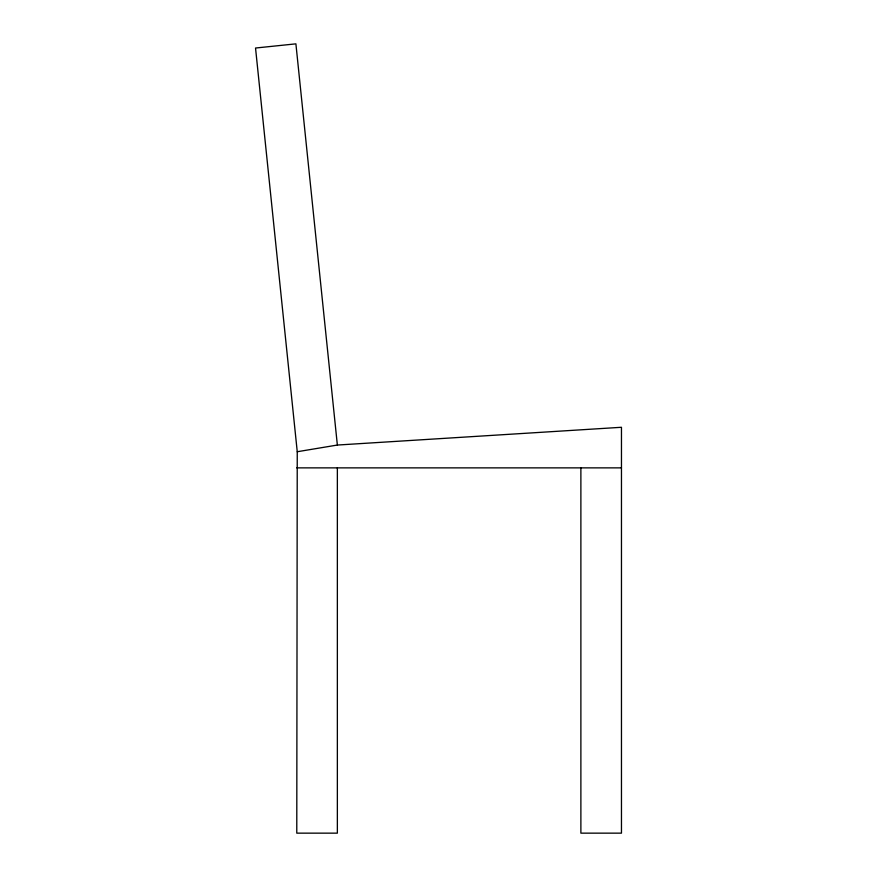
<?xml version="1.0" encoding="UTF-8"?>
<svg xmlns="http://www.w3.org/2000/svg" width="877" height="877" viewBox="0 0 877 877"><rect width="100%" height="100%" fill="white"/><g stroke="black" fill="none" stroke-linecap="round" stroke-linejoin="round"><path stroke-width="1.32" d="M337.36 467.869L337.36 833.15L296.777 833.15L297.248 451.732L255.536 48.027L295.9 43.85L337.36 445.045L297.248 451.732M337.36 445.045L621.464 427.285L621.464 833.15L580.881 833.15L580.881 467.869M296.777 467.869L621.464 467.869"/></g></svg>
